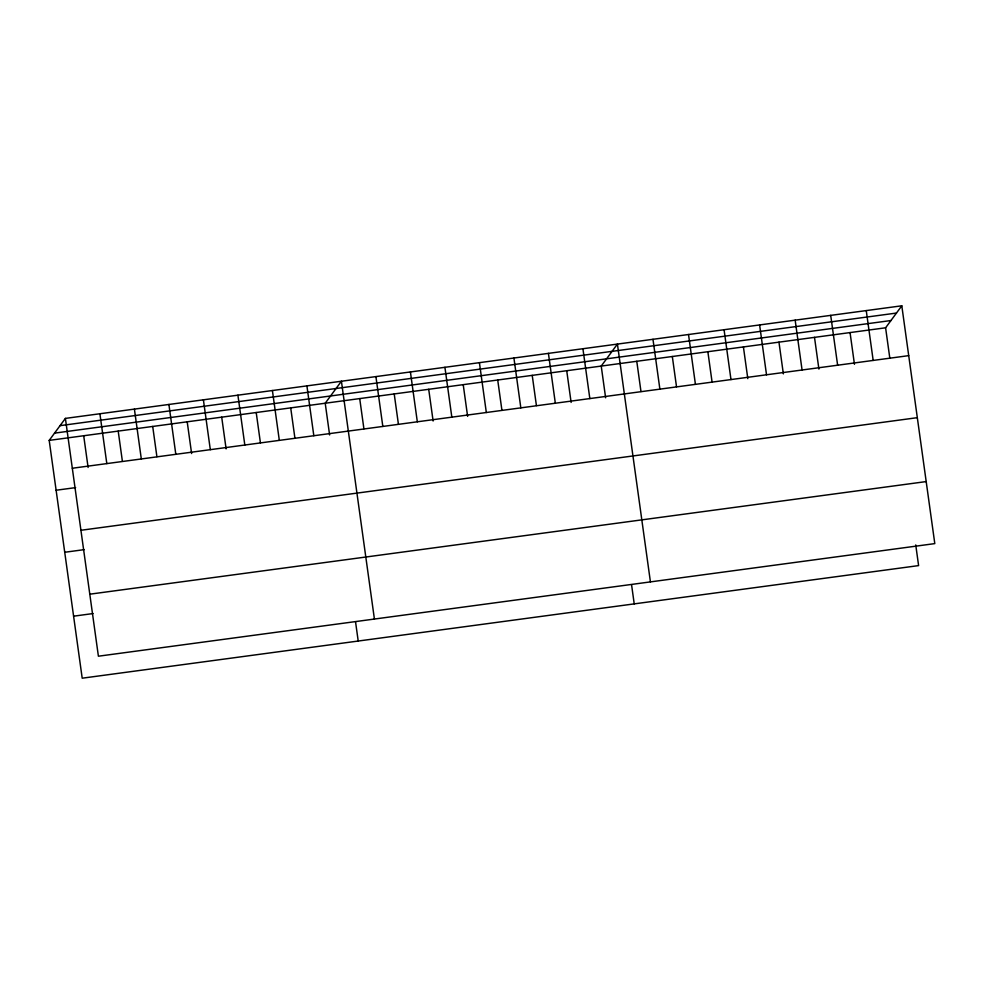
<?xml version="1.0" encoding="UTF-8"?>
<svg xmlns="http://www.w3.org/2000/svg" width="984" height="984" viewBox="0 0 984 984"><rect width="100%" height="100%" fill="white"/><g stroke="black" fill="none" stroke-linecap="round" stroke-linejoin="round"><path stroke-width="1.48" d="M915.735 544.927L918.601 565.603L82.201 678.197L49.2 440.389L65.399 418.397L901.799 305.803L934.8 543.611L98.4 656.205L65.399 418.397M889.794 358.004L885.6 327.795L901.799 305.803M60.049 425.654L896.461 313.06M54.55 433.132L890.951 320.538M49.2 440.389L885.6 327.795M72.312 468.249L908.724 355.642M56.113 490.241L75.62 487.621M80.922 530.278L917.322 417.671M64.723 552.27L84.23 549.638M89.79 594.188L926.19 481.582M73.591 616.181L93.099 613.549M866.252 310.587L873.177 360.439M850.053 332.58L854.456 364.301M830.705 315.372L837.63 365.224M814.506 337.364L818.909 369.086M795.158 320.157L802.071 370.009M778.959 342.149L783.362 373.871M759.611 324.941L766.524 374.793M743.412 346.934L747.815 378.656M724.064 329.726L730.977 379.578M707.865 351.719L712.059 381.927M688.517 334.511L695.43 384.363M672.318 356.503L676.512 386.712M652.97 339.296L659.883 389.147M636.771 361.288L640.965 391.497M650.424 581.888L617.423 344.08L601.224 366.073L605.627 397.794M631.556 584.681L634.225 603.881M582.922 348.73L589.834 398.582M566.722 370.722L571.126 402.444M548.42 353.367L555.333 403.219M532.221 375.359L536.415 405.58M513.919 358.016L520.831 407.868M497.719 380.008L501.914 410.217M479.417 362.666L486.33 412.517M463.218 384.658L467.621 416.38M444.916 367.303L451.828 417.154M428.716 389.295L433.12 421.017M410.414 371.952L417.327 421.804M394.215 393.944L398.409 424.153M375.913 376.601L382.825 426.441M359.713 398.594L363.908 428.803M374.412 619.047L341.411 381.238L325.212 403.231L329.615 434.953M355.544 621.851L358.213 641.039M306.91 385.888L313.822 435.74M290.71 407.88L294.905 438.089M272.408 390.525L279.321 440.377M256.209 412.517L260.403 442.738M237.907 395.174L244.819 445.026M221.708 417.167L226.111 448.888M203.405 399.824L210.318 449.676M187.206 421.816L191.609 453.538M168.904 404.461L175.816 454.313M152.704 426.453L156.899 456.674M134.402 409.11L141.315 458.962M118.203 431.103L122.397 461.312M99.901 413.76L106.813 463.599M83.701 435.752L88.105 467.474"/></g></svg>
